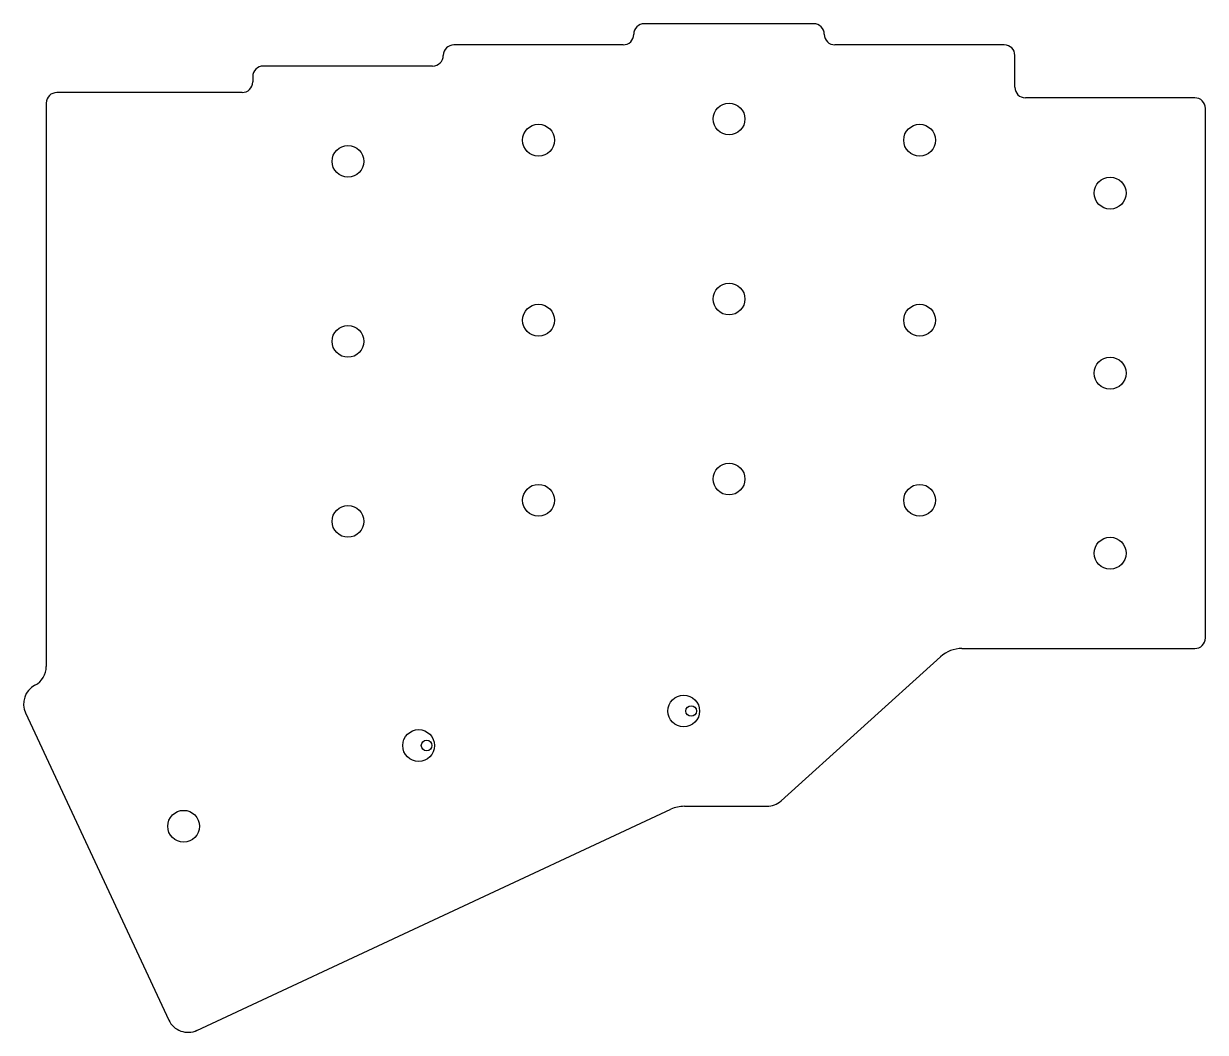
# Model space of a CAD drawing. Header units: millimetres. Extents: x -49 to 62, y -59 to 36.
import ezdxf

# ---------------------------------------------------------------- set-up
doc = ezdxf.new("R2010")
doc.units = ezdxf.units.MM
doc.layers.get('0').update_dxf_attribs({"linetype": 'CONTINUOUS'})

msp = doc.modelspace()

# ---------------------------------------------------------------- linework, layer by layer
for p, q in [((25.47, 36.26), (9.47, 36.26)), ((7.47, 34.26), (-8.53, 34.26)), ((43.47, 34.26), (27.47, 34.26)), ((44.47, 30.26), (44.47, 33.26)), ((-27.53, 31.26), (-27.53, 30.76)), ((-10.53, 32.26), (-26.53, 32.26)), ((-28.53, 29.76), (-46.03, 29.76)), ((61.47, 29.26), (45.47, 29.26)), ((-47.03, 28.76), (-47.03, -24.44)), ((62.47, -21.74), (62.47, 28.26)), ((39.47, -22.74), (61.47, -22.74)), ((22.38, -37.12), (37.46, -23.51)), ((-48.98, -28.82), (-35.46, -57.83)), ((-32.8, -58.8), (11.98, -37.92)), ((13.25, -37.64), (21.04, -37.64))]:
    msp.add_line(p, q)
for centre, radius in [((17.47, 27.26), 1.5), ((-0.53, 25.26), 1.5), ((35.47, 25.26), 1.5), ((-18.53, 23.26), 1.5), ((53.47, 20.26), 1.5), ((17.47, 10.26), 1.5), ((-0.53, 8.26), 1.5), ((35.47, 8.26), 1.5), ((-18.53, 6.26), 1.5), ((53.47, 3.26), 1.5), ((17.47, -6.74), 1.5), ((-0.53, -8.74), 1.5), ((35.47, -8.74), 1.5), ((-18.53, -10.74), 1.5), ((53.47, -13.74), 1.5), ((13.19, -28.64), 1.5), ((13.89, -28.64), 0.5), ((-11.86, -31.9), 1.5), ((-11.1, -31.9), 0.5), ((-34.06, -39.52), 1.5)]:
    msp.add_circle(centre, radius)
for centre, radius, start, end in [((9.47, 35.26), 1, 90, 180), ((25.47, 35.26), 1, 0, 90), ((7.47, 35.26), 1, -90, 0), ((27.47, 35.26), 1, 180, 270), ((-8.53, 33.26), 1, 90, 180), ((43.47, 33.26), 1, 0, 90), ((-10.53, 33.26), 1, -90, 0), ((-26.53, 31.26), 1, 90, 180), ((-28.53, 30.76), 1, 270, 360), ((45.47, 30.26), 1, 180, 270), ((-46.03, 28.76), 1, 90, 180), ((61.47, 28.26), 1, 0, 90), ((61.47, -21.74), 1, -90, 0), ((39.47, -25.74), 3, 90, 132.0674), ((-49.03, -24.44), 2, -62.1994, 0), ((-47.17, -27.98), 2, 117.8006, 205), ((13.25, -40.64), 3, 90, 115), ((21.04, -35.64), 2, 270, 312.0674), ((-33.64, -56.98), 2, 205, 295)]:
    msp.add_arc(centre, radius, start, end)

doc.saveas('drawing.dxf')
